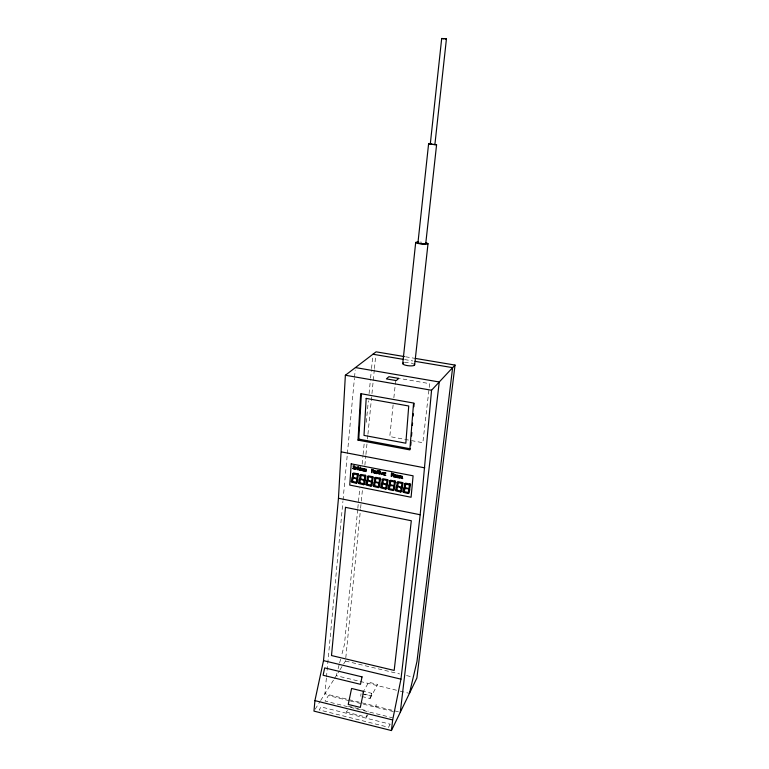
<?xml version="1.0" encoding="UTF-8"?>
<svg xmlns="http://www.w3.org/2000/svg" width="769" height="769" viewBox="0 0 769 769"><rect width="100%" height="100%" fill="white"/><g stroke="black" fill="none" stroke-linecap="round" stroke-linejoin="round"><path stroke-width="0.58" stroke-dasharray="3.85 2.88" d="M326.364 678.21L324.912 693.734L399.14 711.969M326.479 677.008L342.916 501.378M343.022 500.186L347.28 454.787M347.386 453.595L354.432 378.319M354.547 377.127L355.211 369.956M357.7 509.501L344.454 644.451L341.426 656.015M357.816 508.299L359.805 487.998M362.151 464.111L362.978 455.757M363.093 454.556L364.266 442.617M366.255 422.316L368.361 400.812M369.072 393.651L370.475 379.319M370.591 378.127L371.408 369.764M371.533 368.572L372.705 356.624M343.647 663.974L345.483 661.052L360.488 509.434M360.613 508.232L361.199 502.263M361.315 501.071L362.497 489.132M364.862 465.255L365.813 455.709M365.929 454.508L367.342 440.185M367.467 438.993L367.822 435.408M367.938 434.216L371.831 394.814M371.956 393.622L374.32 369.745M374.436 368.553L375.618 356.614M368.015 714.468L366.573 717.15L346.473 712.142L346.809 708.816M360.748 696.253L361.026 693.657M393.122 404.859L389.777 436.571L422.854 442.713L429.66 383.654L399.457 378.444M393.863 397.804L395.843 379.011M366.573 717.15L366.813 714.93M361.911 696.541L370.052 698.531L370.331 695.926L371.763 693.33L362.487 691.071M371.763 693.33L371.475 695.926L364.535 694.224M375.887 707.076L376.176 704.452M336.889 673.356L336.284 675.672L358.969 681.151M338.1 668.732L339.312 664.108M339.61 662.955L341.128 657.168M370.052 698.531L377.714 684.42L368.678 682.238L362.795 692.629M346.473 712.142L347.492 710.373M315.184 709.181L320.048 701.463M320.654 700.501L333.756 679.69M334.39 678.681L339.35 670.799M339.965 669.828L343.032 664.954M405.542 356.778L413.789 358.162M404.581 359.565L412.78 360.949M345.483 661.052L399.601 673.932M406.513 675.576L411.117 676.672M360.103 681.43L399.073 690.85M400.226 691.129L409.454 693.359M362.189 693.936L370.331 695.926M349.203 700.674L328.459 695.561L325.037 701.059L392.459 717.785M350.356 700.963L395.285 712.036M348.338 706.173L368.37 711.142M404.475 362.708A5.989 1.538 6.2 0 1 412.866 363.545M420.153 242.072A6.2 0.904 6.1 0 1 421.739 242.206M390.104 724.158L388.576 727.272L319.183 709.902L321.029 706.922L390.104 724.158"/><path stroke-width="1.15" d="M414.972 358.354L455.027 365.073L416.875 678.037L391.431 730.55L313.973 711.114L314.925 700.626L323.509 660.638L338.466 498.254L345.368 375.243L376.089 351.837L404.369 356.576M358.018 440.137L360.68 393.651L413.578 403.043L409.829 449.884L358.018 440.137L358.777 439.118L361.382 393.901M410.771 445.318L411.059 441.81M411.521 435.965L411.809 432.466M412.367 425.449L412.559 423.113M413.116 416.096L413.309 413.76M413.866 406.743L414.155 403.235M391.431 730.55L392.661 719.947L400.957 679.152L420.182 514.749L431.553 390.248L455.027 365.073M402.735 363.631L415.693 242.485M417.961 242.725L428.583 143.957L431.438 144.043M425.747 243.523L436.581 144.803L430.275 144.139L441.694 38.469L445.799 38.834L446.424 38.979L434.879 144.62L428.583 143.957M414.654 364.814L428.006 243.754M400.293 712.257L439.262 381.982L355.441 367.572M409.454 693.359L416.981 661.446L452.624 367.649L415.125 361.343M430.275 144.139L430.909 144.111M446.424 38.979L445.664 38.969M443.963 38.815L441.752 38.498M434.475 144.389L436.581 144.803M372.936 354.24L403.408 359.363M345.368 375.243L431.553 390.248M358.777 439.118L410.492 448.827M341.503 451.922L424.786 467.86M338.466 498.254L420.182 514.749M323.509 660.638L400.957 679.152M314.925 700.626L392.661 719.947M366.976 480.654L367.688 481.605L367.217 484.086L366.015 484.249L366.65 480.856L367.957 480.164L372.119 481.529L371.446 481.932L367.284 480.577M359.93 479.125L364.073 480.49L364.737 480.077L360.584 478.712L359.286 479.414L358.671 482.807L359.873 482.634L360.325 480.154L359.623 479.202M352.587 477.684L356.729 479.039L357.383 478.626L353.25 477.27L351.962 477.972L351.346 481.356L352.548 481.192L352.99 478.712L352.289 477.76M374.676 482.028L378.848 483.393L379.511 482.98L375.339 481.615L374.032 482.307L373.388 485.71L374.599 485.537L375.07 483.057L374.359 482.105M396.977 486.412L401.178 487.786L401.86 487.373L397.65 485.998L396.323 486.69L395.641 490.103L396.871 489.94L397.362 487.45L396.66 486.489M426.113 242.917A6.2 0.904 6.1 0 1 425.901 244.244A6.2 0.904 6.1 0 1 416.865 243.139A6.2 0.904 6.1 0 1 418.692 242.014M413.818 363.958A5.989 1.538 6.2 0 1 412.559 365.804A5.989 1.538 6.2 0 1 404.888 365.035A5.989 1.538 6.2 0 1 403.533 362.939M425.593 243.36A3.912 0.567 6.1 0 1 421.412 243.648A3.912 0.567 6.1 0 1 418.451 242.485M366.188 398.409L363.987 435.408L405.83 443.213L408.733 405.994L366.188 398.409M351.222 463.842L349.741 485.076L411.088 497.245L413.097 475.819L351.222 463.842M352.981 468.513L354.403 469.263L354.115 466.389L354.634 466.024L353.173 465.735L353.471 468.609L352.981 468.513M355.057 467.043L354.894 469.35L355.384 469.446L355.518 467.6L356.624 467.812L357.335 469.83L356.874 467.389L355.057 467.043M358.056 466.687L357.864 469.33L359.632 470.272L360.305 469.801L360.498 467.158L360.007 467.062L359.45 469.772L358.364 469.225L358.056 466.687M360.776 470.032L363.189 470.964L363.295 469.58L361.372 468.734L363.362 468.648L360.921 468.177L360.815 469.571L362.737 470.407L360.776 470.032M363.852 468.744L363.679 471.061L366.121 471.541L364.237 470.234L366.188 470.609L366.294 469.225L363.852 468.744M364.304 469.301L365.736 470.051L364.304 469.301M371.763 469.34L371.514 472.589L372.004 472.685L372.215 469.897L373.34 470.119L373.965 473.07L374.176 470.417L371.763 469.34M374.638 470.839L374.455 473.166L376.916 473.637L377.098 471.32L374.638 470.839M375.089 471.397L374.984 472.791L376.454 473.079L376.57 471.685L375.089 471.397M377.444 473.271L379.867 474.213L380.011 472.358L378.04 471.974L378.117 471.041L380.126 470.964L377.666 470.484L377.512 472.339L379.482 472.724L379.405 473.656L377.444 473.271M380.549 471.993L380.444 473.252L381.482 474.531L382.904 473.733L383.01 472.464L381.635 473.983L380.549 471.993M383.51 472.56L383.318 474.886L385.778 475.367L383.846 474.521L383.962 473.127L385.971 473.041L383.51 472.56M391.498 473.166L391.219 476.424L391.709 476.52L391.834 475.127L392.978 475.348L393.69 476.905L393.949 473.877L391.498 473.166M391.95 473.733L391.873 474.665L393.382 474.617L393.44 474.021L391.95 473.733M394.391 474.675L394.189 477.001L396.669 477.482L396.871 475.155L394.391 474.675M394.843 475.242L394.718 476.636L396.208 476.924L396.333 475.53L394.843 475.242M397.285 476.184L397.16 477.578L399.64 478.068L399.851 475.732L397.362 475.252L399.274 476.569L397.285 476.184M397.736 476.751L399.188 477.501L397.736 476.751M400.351 475.838L400.14 478.164L401.303 476.492L401.629 478.453L401.937 476.617L402.629 478.645L402.197 476.194L400.351 475.838M345.492 507.348L331.497 655.544L394.18 670.424L411.319 520.748L345.492 507.348M352.711 473.781L352.337 477.501L353.317 476.886L353.769 474.396L352.711 473.781M356.653 479.433L356.393 483.297L357.21 482.788L357.883 479.135L356.653 479.433M357.489 474.858L356.989 477.597L357.691 478.549L358.517 474.204L358.104 473.887L357.489 474.858M360.055 475.223L359.671 478.943L360.661 478.328L361.113 475.838L360.055 475.223M364.006 480.875L363.727 484.749L364.554 484.239L365.237 480.577L364.006 480.875M364.852 476.29L364.343 479.049L365.044 480L365.89 475.646L365.467 475.329L364.852 476.29M367.428 476.665L367.024 480.385L368.024 479.769L368.495 477.28L367.428 476.665M371.369 482.326L371.091 486.2L371.917 485.691L372.609 482.028L371.369 482.326M372.234 477.741L371.715 480.49L372.427 481.452L373.282 477.097L372.859 476.77L372.234 477.741M374.82 478.107L374.416 481.836L375.416 481.221L375.887 478.731L374.82 478.107M378.771 483.788L378.473 487.661L379.309 487.152L380.011 483.49L378.771 483.788M379.646 479.193L379.117 481.952L379.828 482.903L380.703 478.549L380.28 478.222L379.646 479.193M381.434 483.768L380.78 487.171L381.991 486.998L382.472 484.518L381.434 483.768M382.241 479.568L381.818 483.297L382.827 482.682L383.308 480.183L382.241 479.568M386.192 485.249L385.875 489.122L386.72 488.613L387.432 484.951L386.192 485.249M387.086 480.644L386.547 483.403L387.249 484.364L388.143 480L387.72 479.673L387.086 480.644M388.864 485.229L388.201 488.632L389.422 488.469L389.912 485.979L388.864 485.229M389.691 481.019L389.258 484.758L390.268 484.143L390.758 481.644L389.691 481.019M393.632 486.71L393.315 490.593L394.161 490.084L394.882 486.412L393.632 486.71M394.545 482.105L393.997 484.874L394.699 485.825L395.602 481.461L395.179 481.134L394.545 482.105M397.16 482.48L396.708 486.219L397.727 485.604L398.227 483.105L397.16 482.48M401.101 488.18L400.764 492.073L401.62 491.554L402.36 487.882L401.101 488.18M402.033 483.576L401.476 486.335L402.177 487.296L403.1 482.922L402.677 482.605L402.033 483.576M403.802 488.171L403.11 491.583L404.34 491.41L404.85 488.921L403.802 488.171M404.648 483.951L404.196 487.69L405.215 487.075L405.724 484.576L404.648 483.951M408.599 489.661L408.252 493.554L409.108 493.035L409.858 489.363L408.599 489.661M409.541 485.047L408.973 487.815L409.675 488.776L410.617 484.393L410.185 484.076L409.541 485.047M362.036 676.874L360.488 684.314L323.105 675.259L324.691 667.886L362.036 676.874M363.641 691.398L360.305 707.413L348.242 704.433L351.587 688.466L363.641 691.398M357.816 473.829L357.201 474.8L352.769 473.521L353.596 473.002L357.816 473.829M365.188 475.271L364.564 476.242L360.123 474.963L360.949 474.444L365.188 475.271M372.581 476.713L371.956 477.684L367.495 476.405L368.322 475.886L372.581 476.713M379.992 478.164L379.367 479.135L374.888 477.847L375.724 477.328L379.992 478.164M387.432 479.625L386.797 480.587L382.308 479.298L383.154 478.789L387.432 479.625M394.901 481.077L394.257 482.048L389.758 480.76L390.604 480.241L394.901 481.077M402.389 482.548L401.745 483.518L397.227 482.221L398.073 481.702L402.389 482.548M409.896 484.018L409.252 484.989L404.715 483.691L405.58 483.172L409.896 484.018M398.707 378.386L396.285 380.597L386.394 378.886L388.903 376.685L398.707 378.386M382.751 483.076L382.078 483.48L382.549 484.124L386.942 484.441L382.751 483.076M390.191 484.537L389.518 484.951L389.989 485.585L394.391 485.902L390.191 484.537M405.138 487.469L404.456 487.882L404.927 488.526L409.358 488.853L405.138 487.469M352.5 481.452L351.298 481.615L351.471 482.086L356.105 483.24L355.874 482.115L352.5 481.452M359.825 482.894L358.623 483.067L358.796 483.538L363.439 484.691L363.208 483.566L359.825 482.894M367.169 484.345L365.967 484.518L366.14 484.989L370.802 486.143L370.571 485.018L367.169 484.345M374.551 485.806L373.34 485.97L373.503 486.441L378.185 487.604L377.964 486.479L374.551 485.806M381.943 487.267L380.732 487.431L380.895 487.902L385.596 489.074L385.365 487.94L381.943 487.267M389.364 488.728L388.143 488.892L388.316 489.372L393.026 490.535L392.805 489.411L389.364 488.728M396.814 490.199L395.593 490.362L395.756 490.843L400.486 492.016L400.264 490.882L396.814 490.199M404.283 491.679L403.052 491.843L403.225 492.314L407.964 493.496L407.743 492.362L404.283 491.679"/></g></svg>
